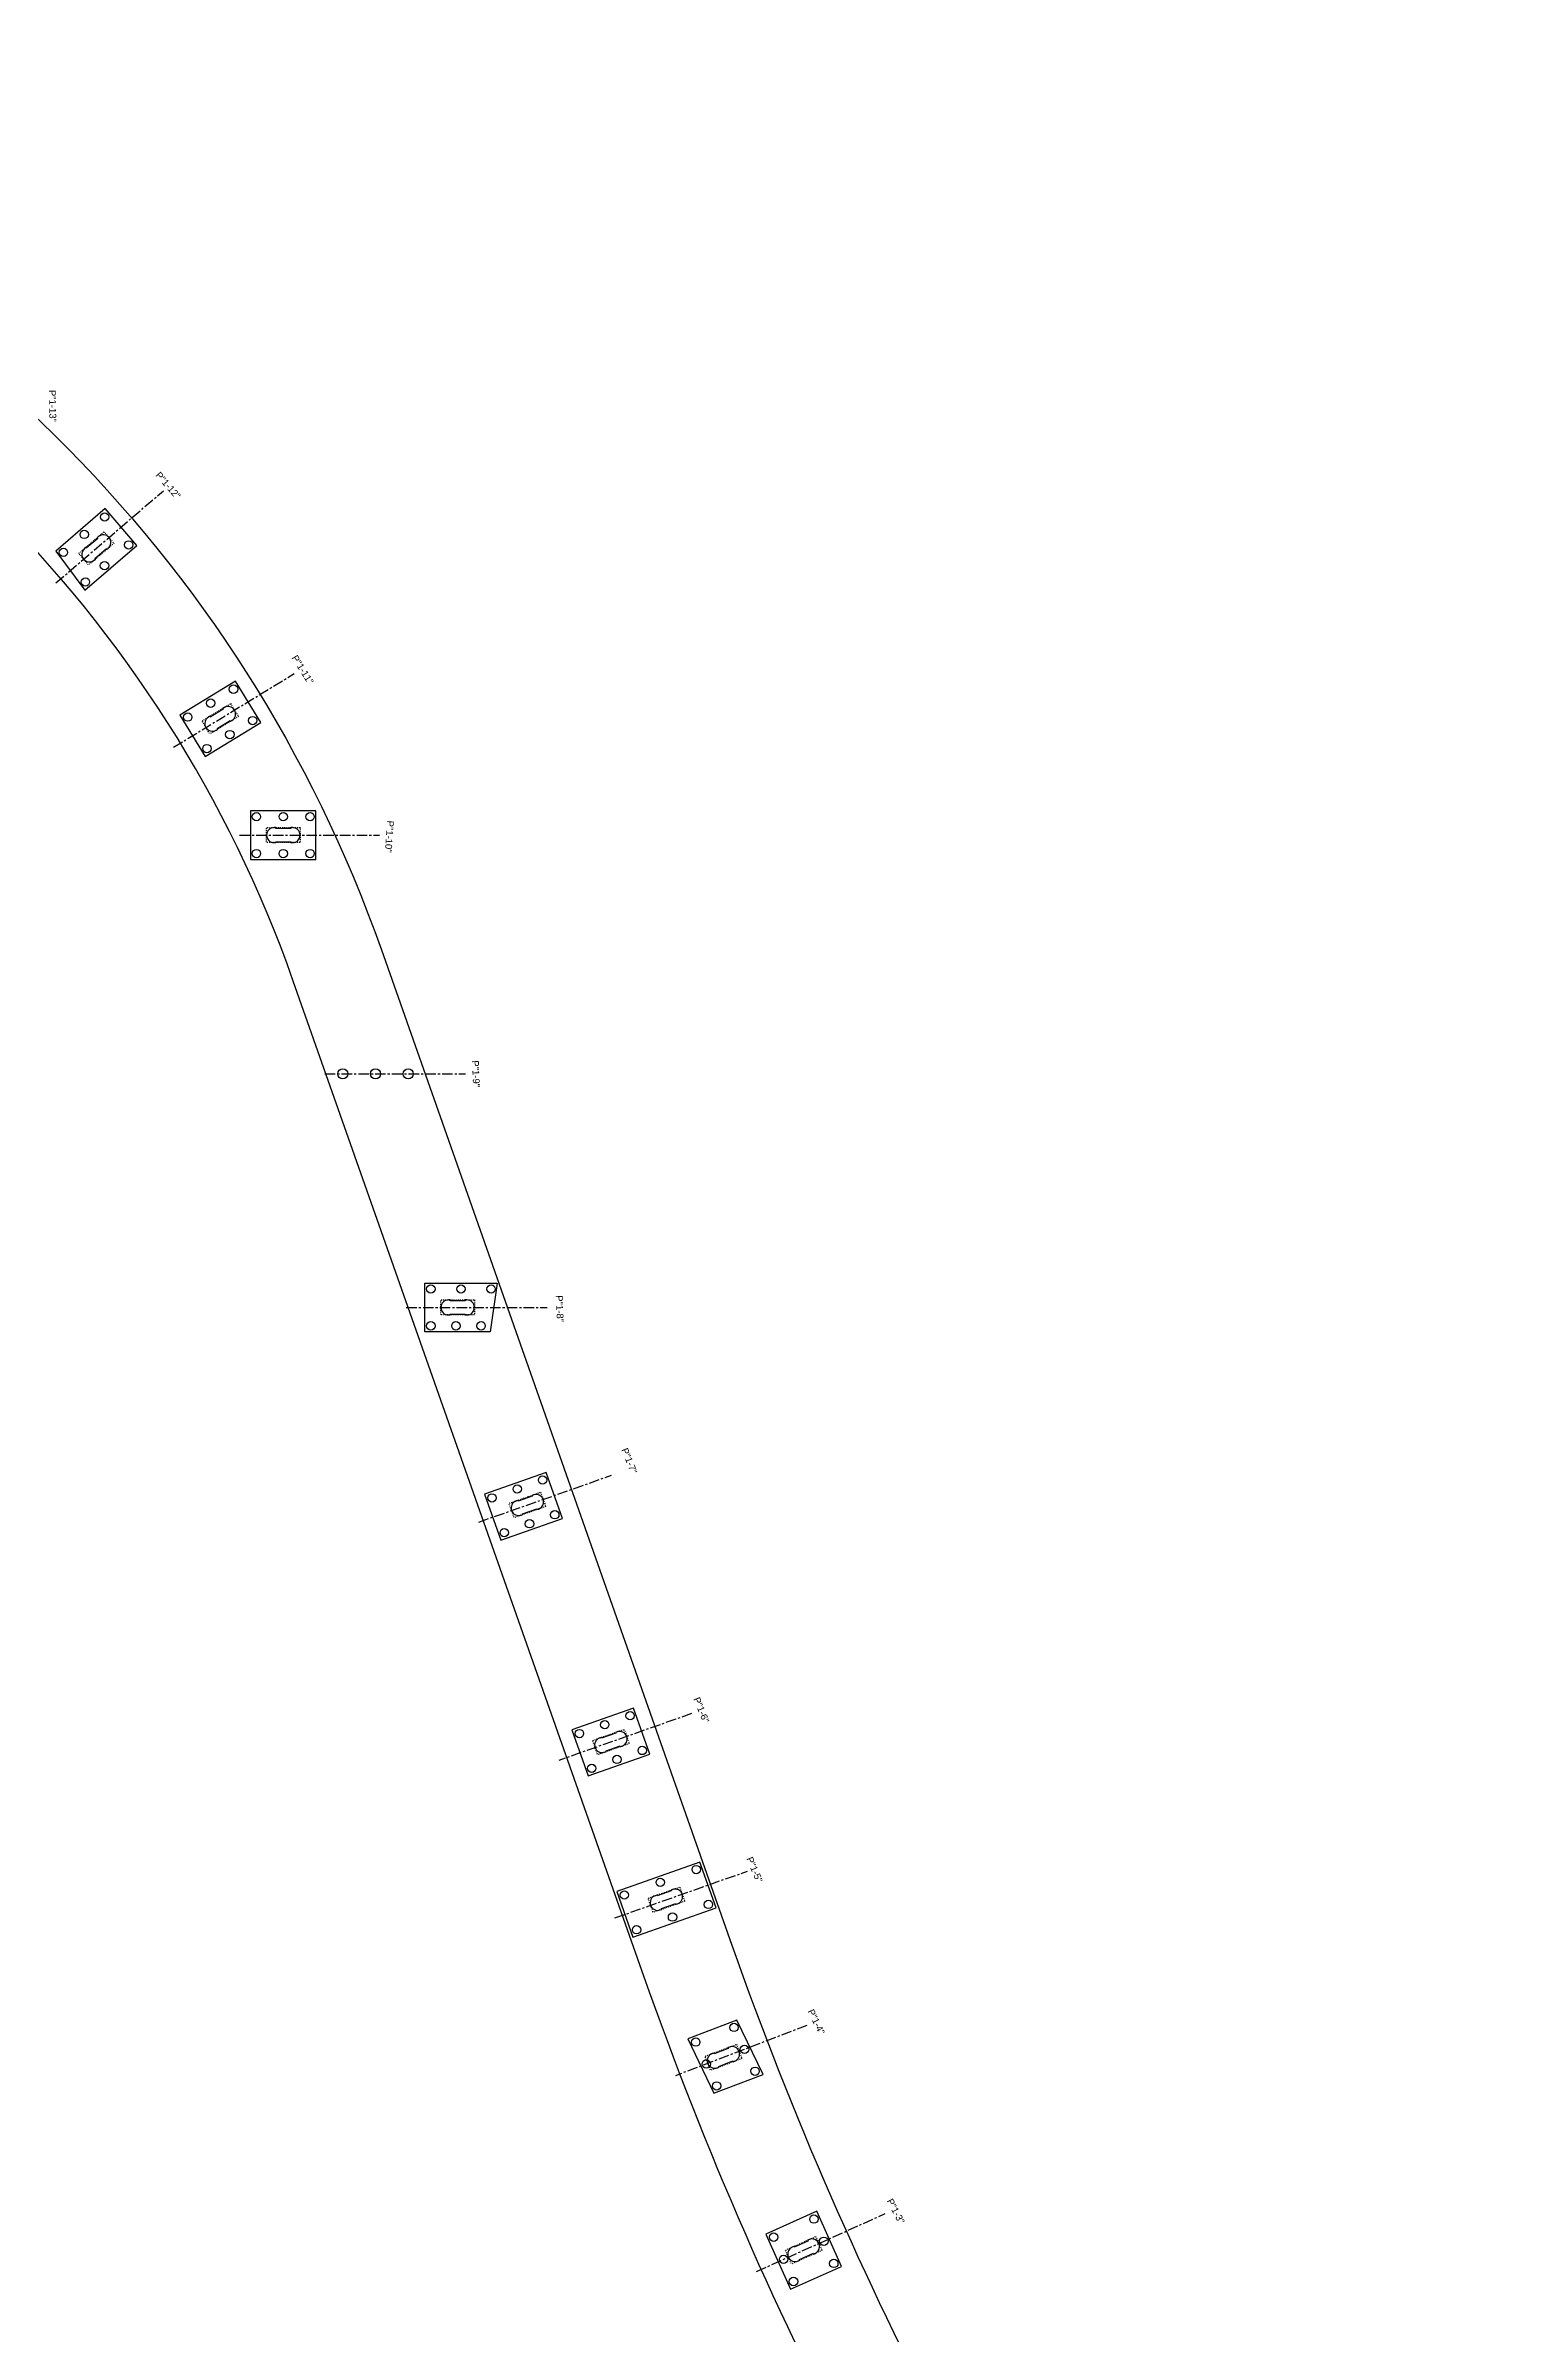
# Model space of a CAD drawing. Header units: metres. Extents: x 205641 to 206312, y 3634803 to 3635354.
# Drawn here: x 205964.6 to 206138.1, y 3635074.2 to 3635347.3 of the extents above; entities that cross this region are included whole.
import ezdxf

# ---------------------------------------------------------------- set-up
doc = ezdxf.new("R2010")
doc.units = ezdxf.units.M
for name, pattern in [('0', [0]), ('CENTER', [2, 1.25, -0.25, 0.25, -0.25]), ('DOT2', [0.125, 0, -0.125])]:
    doc.linetypes.add(name, pattern=pattern)
for name, color, linetype in [('column', 10, 'Continuous'), ('New Jersey', 220, 'Continuous'), ('OFFSET COLUMN', 7, 'Continuous'), ('piles', 35, 'Continuous'), ('rc', 5, 'Continuous'), ('WES-AXES', 10, 'CENTER')]:
    doc.layers.add(name, color=color, linetype=linetype)
doc.styles.add('Arial', font='arial.ttf')

msp = doc.modelspace()

# ---------------------------------------------------------------- linework, layer by layer
at = {"layer": 'column'}
for points in [[(205970.4, 3635285.95), (205970.55, 3635286.08), (205970.48, 3635286.16), (205971.85, 3635287.33), (205971.92, 3635287.25), (205972.07, 3635287.38, 1), (205970.9, 3635288.75), (205970.74, 3635288.62), (205970.81, 3635288.54), (205969.44, 3635287.37), (205969.38, 3635287.45), (205969.23, 3635287.32, 1), (205970.4, 3635285.95)], [(205984.97, 3635265.67), (205985.14, 3635265.77), (205985.08, 3635265.85), (205986.62, 3635266.79), (205986.67, 3635266.71), (205986.84, 3635266.81, 1), (205985.91, 3635268.35), (205985.74, 3635268.24), (205985.79, 3635268.16), (205984.25, 3635267.22), (205984.2, 3635267.31), (205984.03, 3635267.2, 1), (205984.97, 3635265.67)], [(205991.86, 3635252.23), (205992.06, 3635252.23), (205992.06, 3635252.33), (205993.86, 3635252.33), (205993.86, 3635252.23), (205994.06, 3635252.23, 1), (205994.06, 3635254.03), (205993.86, 3635254.03), (205993.86, 3635253.93), (205992.06, 3635253.93), (205992.06, 3635254.03), (205991.86, 3635254.03, 1), (205991.86, 3635252.23)], [(206012.67, 3635195.86), (206012.87, 3635195.86), (206012.87, 3635195.96), (206014.67, 3635195.96), (206014.67, 3635195.86), (206014.87, 3635195.86, 1), (206014.87, 3635197.66), (206014.67, 3635197.66), (206014.67, 3635197.56), (206012.87, 3635197.56), (206012.87, 3635197.66), (206012.67, 3635197.66, 1), (206012.67, 3635195.86)], [(206021.36, 3635171.97), (206021.55, 3635172.04), (206021.51, 3635172.13), (206023.21, 3635172.73), (206023.24, 3635172.63), (206023.43, 3635172.7, 1), (206022.83, 3635174.4), (206022.65, 3635174.33), (206022.68, 3635174.24), (206020.98, 3635173.64), (206020.95, 3635173.73), (206020.76, 3635173.67, 1), (206021.36, 3635171.97)], [(206031.32, 3635143.67), (206031.51, 3635143.74), (206031.48, 3635143.83), (206033.18, 3635144.43), (206033.21, 3635144.34), (206033.4, 3635144.4, 1), (206032.8, 3635146.1), (206032.61, 3635146.04), (206032.65, 3635145.94), (206030.95, 3635145.34), (206030.91, 3635145.44), (206030.73, 3635145.37, 1), (206031.32, 3635143.67)], [(206037.95, 3635124.85), (206038.14, 3635124.92), (206038.11, 3635125.02), (206039.81, 3635125.61), (206039.84, 3635125.52), (206040.03, 3635125.59, 1), (206039.43, 3635127.28), (206039.24, 3635127.22), (206039.27, 3635127.12), (206037.58, 3635126.52), (206037.54, 3635126.62), (206037.35, 3635126.55, 1), (206037.95, 3635124.85)], [(206044.8, 3635106.02), (206044.98, 3635106.09), (206044.95, 3635106.18), (206046.63, 3635106.82), (206046.67, 3635106.73), (206046.85, 3635106.8, 1), (206046.21, 3635108.48), (206046.02, 3635108.41), (206046.06, 3635108.32), (206044.38, 3635107.67), (206044.34, 3635107.77), (206044.15, 3635107.7, 1), (206044.8, 3635106.02)], [(206054.44, 3635082.95), (206054.63, 3635083.04), (206054.59, 3635083.13), (206056.23, 3635083.87), (206056.27, 3635083.77), (206056.45, 3635083.86, 1), (206055.71, 3635085.5), (206055.53, 3635085.42), (206055.57, 3635085.32), (206053.93, 3635084.59), (206053.89, 3635084.68), (206053.71, 3635084.6, 1), (206054.44, 3635082.95)]]:
    msp.add_lwpolyline(points, format="xyb", dxfattribs=at)
at = {"layer": 'New Jersey', "color": 6, "transparency": 33554585}
for points in [[(205641.43, 3635261.87, 0.067918), (205763, 3635320.48, -0.4883), (206004.67, 3635239.42), (206046.5, 3635120.66, 0.073302), (206106.17, 3635007.44), (206116.9, 3634992.77, 0.045362), (206200.62, 3634897.7), (206242.59, 3634857.96, 0.044333), (206311.57, 3634803.37)], [(206225.3, 3634859.22, -0.005353), (206214.14, 3634869.56), (206192.96, 3634889.62, -0.045362), (206107.9, 3634986.2), (206097.18, 3635000.86, -0.073302), (206036, 3635116.96), (205994.16, 3635235.71, 0.4883), (205769.15, 3635311.19, -0.067918), (205644.87, 3635251.27)]]:
    msp.add_lwpolyline(points, format="xyb", dxfattribs=at)
at = {"layer": 'OFFSET COLUMN', "linetype": 'DOT2', "transparency": 33554585, "flags": 128}
for points in [[(205971.57, 3635289.34), (205972.75, 3635287.97), (205969.71, 3635285.37), (205968.54, 3635286.74)], [(205986.67, 3635268.82), (205987.61, 3635267.29), (205984.19, 3635265.2), (205983.26, 3635266.74)], [(205994.96, 3635254.03), (205994.96, 3635252.23), (205990.96, 3635252.23), (205990.96, 3635254.03)], [(206015.77, 3635197.66), (206015.77, 3635195.86), (206011.77, 3635195.86), (206011.77, 3635197.66)], [(206023.68, 3635174.7), (206024.28, 3635173), (206020.51, 3635171.67), (206019.91, 3635173.37)], [(206033.65, 3635146.4), (206034.25, 3635144.7), (206030.48, 3635143.37), (206029.88, 3635145.07)], [(206040.28, 3635127.58), (206040.88, 3635125.88), (206037.1, 3635124.56), (206036.51, 3635126.25)], [(206047.05, 3635108.81), (206047.69, 3635107.13), (206043.96, 3635105.69), (206043.31, 3635107.37)], [(206056.53, 3635085.87), (206057.27, 3635084.23), (206053.62, 3635082.59), (206052.88, 3635084.23)]]:
    msp.add_lwpolyline(points, close=True, dxfattribs=at)
at = {"layer": 'piles', "color": 2, "transparency": 33554585}
for centre, radius in [((205971.64, 3635291.1), 0.5), ((205969.21, 3635289.02), 0.5), ((205974.51, 3635287.76), 0.5), ((205966.72, 3635286.88), 0.5), ((205971.62, 3635285.29), 0.5), ((205969.35, 3635283.34), 0.5), ((205984.29, 3635268.88), 0.5), ((205984.29, 3635268.88), 0.5), ((205987.02, 3635270.55), 0.5), ((205987.02, 3635270.55), 0.5), ((205981.56, 3635267.22), 0.5), ((205981.56, 3635267.22), 0.5), ((205989.31, 3635266.8), 0.5), ((205989.31, 3635266.8), 0.5), ((205983.85, 3635263.46), 0.5), ((205983.85, 3635263.46), 0.5), ((205986.58, 3635265.13), 0.5), ((205986.58, 3635265.13), 0.5), ((205989.76, 3635255.33), 0.5), ((205989.76, 3635255.33), 0.5), ((205992.96, 3635255.33), 0.5), ((205992.96, 3635255.33), 0.5), ((205996.16, 3635255.33), 0.5), ((205996.16, 3635255.33), 0.5), ((205989.76, 3635250.93), 0.5), ((205989.76, 3635250.93), 0.5), ((205992.96, 3635250.93), 0.5), ((205992.96, 3635250.93), 0.5), ((205996.16, 3635250.93), 0.5), ((205996.16, 3635250.93), 0.5), ((206000.06, 3635224.64, 24.27), 0.6), ((206003.97, 3635224.64, 24.27), 0.6), ((206007.88, 3635224.64, 24.27), 0.6), ((206010.57, 3635198.96), 0.5), ((206010.57, 3635198.96), 0.5), ((206014.17, 3635198.96), 0.5), ((206014.17, 3635198.96), 0.5), ((206017.77, 3635198.96), 0.5), ((206017.77, 3635198.96), 0.5), ((206010.57, 3635194.56), 0.5), ((206010.57, 3635194.56), 0.5), ((206013.57, 3635194.56), 0.5), ((206013.57, 3635194.56), 0.5), ((206016.57, 3635194.56), 0.5), ((206016.57, 3635194.56), 0.5), ((206023.91, 3635176.16), 0.5), ((206023.91, 3635176.16), 0.5), ((206017.87, 3635174.03), 0.5), ((206017.87, 3635174.03), 0.5), ((206020.89, 3635175.09), 0.5), ((206020.89, 3635175.09), 0.5), ((206022.35, 3635170.94), 0.5), ((206022.35, 3635170.94), 0.5), ((206025.37, 3635172.01), 0.5), ((206025.37, 3635172.01), 0.5), ((206019.34, 3635169.88), 0.5), ((206019.34, 3635169.88), 0.5), ((206028.31, 3635145.9), 0.5), ((206028.31, 3635145.9), 0.5), ((206028.31, 3635145.9), 0.5), ((206031.33, 3635146.96), 0.5), ((206031.33, 3635146.96), 0.5), ((206031.33, 3635146.96), 0.5), ((206034.35, 3635148.03), 0.5), ((206034.35, 3635148.03), 0.5), ((206034.35, 3635148.03), 0.5), ((206032.79, 3635142.81), 0.5), ((206032.79, 3635142.81), 0.5), ((206032.79, 3635142.81), 0.5), ((206035.81, 3635143.88), 0.5), ((206035.81, 3635143.88), 0.5), ((206035.81, 3635143.88), 0.5), ((206029.77, 3635141.75), 0.5), ((206029.77, 3635141.75), 0.5), ((206029.78, 3635141.75), 0.5), ((206042.25, 3635129.66), 0.5), ((206033.67, 3635126.63), 0.5), ((206037.96, 3635128.14), 0.5), ((206039.42, 3635123.99), 0.5), ((206043.71, 3635125.51), 0.5), ((206035.13, 3635122.48), 0.5), ((206046.76, 3635110.83), 0.5), ((206042.19, 3635109.07), 0.5), ((206048.01, 3635108.21), 0.5), ((206043.44, 3635106.46), 0.5), ((206049.27, 3635105.6), 0.5), ((206044.69, 3635103.84), 0.5), ((206051.49, 3635085.79), 0.5), ((206056.29, 3635087.95), 0.5), ((206057.48, 3635085.31), 0.5), ((206052.67, 3635083.15), 0.5), ((206058.67, 3635082.66), 0.5), ((206053.86, 3635080.5), 0.5)]:
    msp.add_circle(centre, radius, dxfattribs=at).dxf.unprotected_set("ltscale", 0)
at = {"layer": 'rc', "color": 3, "linetype": '0', "transparency": 33554585}
for points in [[(205971.72, 3635292.1), (205965.8, 3635287.02), (205969.27, 3635282.35), (205975.49, 3635287.69), (205971.72, 3635292.1)], [(206009.87, 3635199.66), (206018.48, 3635199.66), (206017.67, 3635193.86), (206009.87, 3635193.86), (206009.87, 3635199.66)]]:
    msp.add_lwpolyline(points, dxfattribs=at)
for points in [[(205980.6, 3635267.45), (205983.62, 3635262.5), (205990.28, 3635266.56), (205987.25, 3635271.51)], [(205989.06, 3635256.03), (205989.06, 3635250.23), (205996.86, 3635250.23), (205996.86, 3635256.03)], [(206016.98, 3635174.46), (206018.91, 3635168.99), (206026.27, 3635171.58), (206024.34, 3635177.05)], [(206027.42, 3635146.33), (206029.35, 3635140.86), (206036.7, 3635143.45), (206034.78, 3635148.92)], [(206032.78, 3635127.06), (206034.7, 3635121.59), (206044.61, 3635125.08), (206042.68, 3635130.55)], [(206050.22, 3635105.22), (206047.11, 3635111.71), (206041.23, 3635109.46), (206044.34, 3635102.96)], [(206050.56, 3635086.14), (206053.51, 3635079.58), (206059.6, 3635082.31), (206056.64, 3635088.88)]]:
    msp.add_lwpolyline(points, close=True, dxfattribs=at)
at = {"layer": 'WES-AXES', "linetype": 'CENTER'}
for p, q in [((205965.82, 3635283.22), (205978.65, 3635294.23)), ((205979.85, 3635263.61), (205994.28, 3635272.41)), ((205987.73, 3635253.13), (206004.43, 3635253.13)), ((205997.92, 3635224.64, 24.27), (206014.72, 3635224.64, 24.27)), ((206007.64, 3635196.76), (206024.44, 3635196.76)), ((206016.29, 3635171.14), (206032.14, 3635176.72)), ((206041.7, 3635148.28), (206025.86, 3635142.7)), ((206032.54, 3635123.9), (206048.38, 3635129.48)), ((206055.45, 3635111.06), (206039.76, 3635105.05)), ((206049.44, 3635081.69), (206064.8, 3635088.6))]:
    msp.add_line(p, q, dxfattribs=at)

# ---------------------------------------------------------------- texts
at = {"style": 'Arial'}
for s, rotation, p in [(' P"1-13"', 271.0385, (205964.99, 3635306.57)), (' P"1-12"', 310.9143, (205977.45, 3635296.29)), (' P"1-11"', 301.8688, (205993.76, 3635274.56, 29.52)), (' P"1-10"', 266.0191, (206005.38, 3635255.2)), (' P"1-9"', 272.464, (206015.47, 3635226.54, 53.79)), (' P"1-8"', 272.464, (206025.47, 3635198.5, 29.52)), (' P"1-7"', 291.8687, (206033.18, 3635180.07, 29.52)), (' P"1-6"', 291.8687, (206041.78, 3635150.33, 29.52)), (' P"1-5"', 293.0618, (206048.09, 3635131.26, 29.52)), (' P"1-4"', 295.6923, (206055.39, 3635113.04, 29.52)), (' P"1-3"', 297.6747, (206064.82, 3635090.4, 29.52))]:
    msp.add_text(s, height=0.81, rotation=rotation, dxfattribs=at).set_placement(p)

doc.saveas('drawing.dxf')
